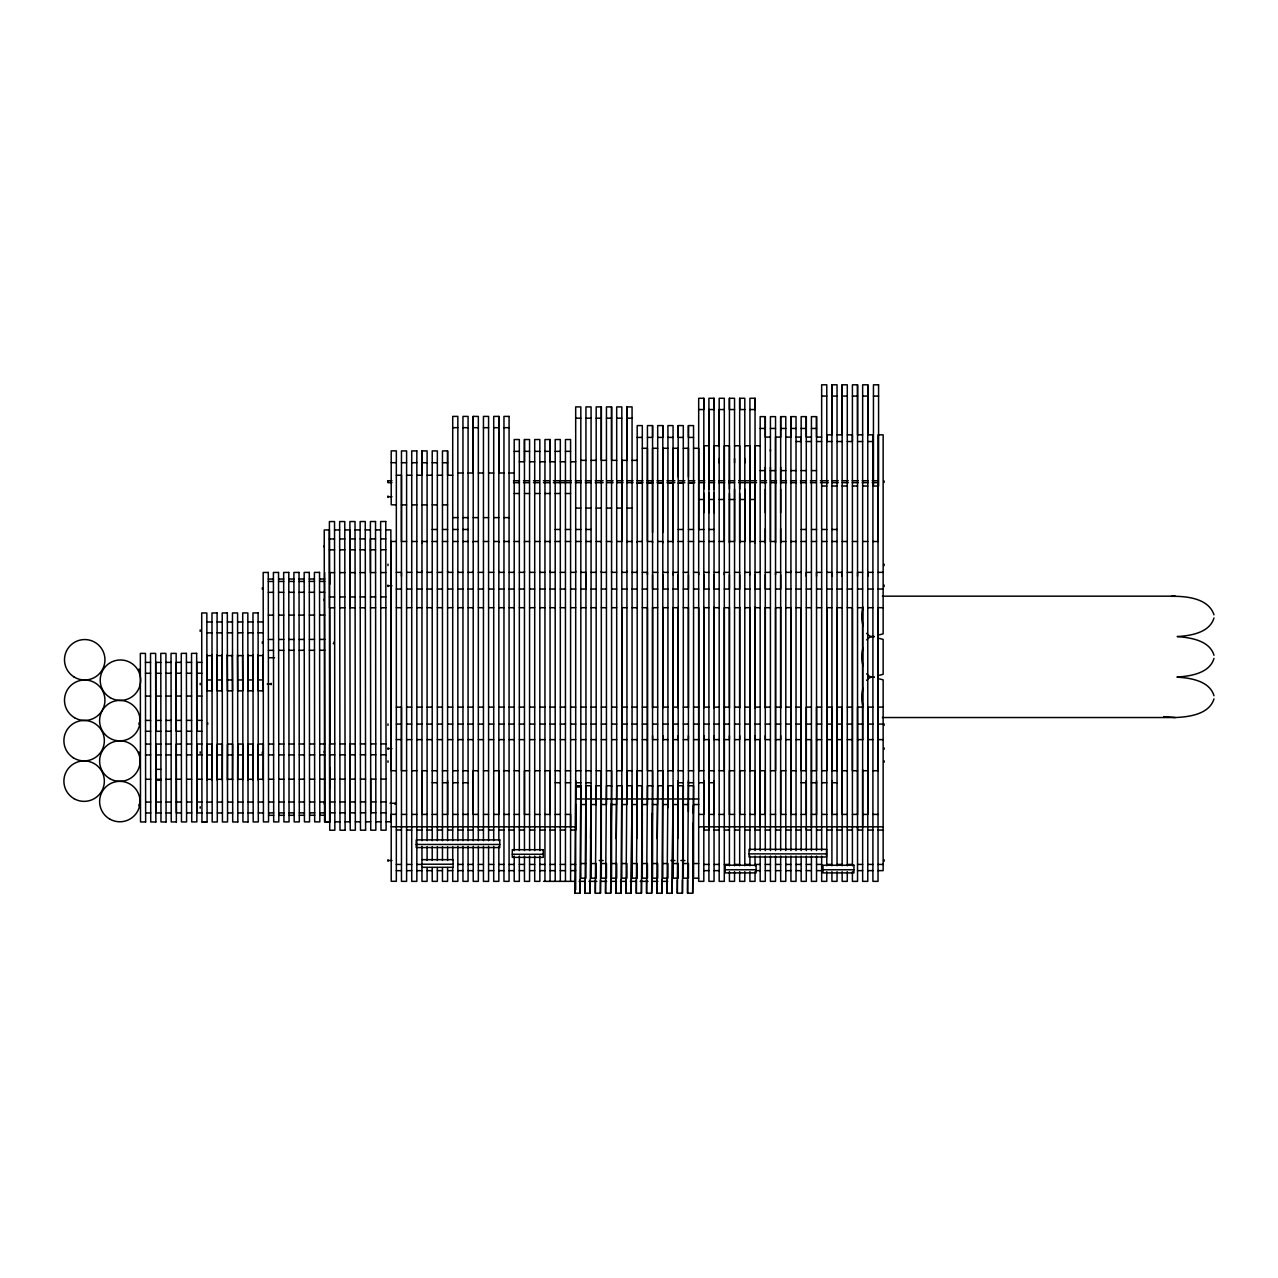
<?xml version="1.0" encoding="UTF-8"?>
<svg xmlns="http://www.w3.org/2000/svg" width="1278" height="1278" viewBox="0 0 1278 1278"><rect width="100%" height="100%" fill="white"/><g stroke="black" fill="none" stroke-linecap="round" stroke-linejoin="round"><path stroke-width="1.5" d="M206.716 654.959L206.94 690.871L212.02 690.855L211.797 654.959M216.972 654.943L217.196 690.855L222.276 690.855L222.052 654.943M227.212 654.943L227.436 690.839L232.532 690.839L232.292 654.927M237.468 654.927L237.692 690.823L242.772 690.823L242.548 654.927M247.708 654.911L247.948 690.823L253.028 690.807L252.788 654.911M257.964 654.911L258.188 690.807L263.268 690.807L263.044 654.895M396.34 707.133L401.468 707.133L401.468 881.357L406.596 881.357L406.596 450.91L401.468 450.91L401.468 770.714L406.596 770.714M401.468 576.314L401.468 572.352L396.34 572.352M421.964 814.23L421.964 770.73L427.092 770.73M427.092 840.7L427.092 450.91L421.964 450.91L421.964 475.256L416.836 475.256M447.588 814.23L447.588 780.618M442.46 840.7L442.46 450.91L447.588 450.91L447.588 572.352L452.716 572.352M447.588 450.91L447.588 475.256L452.716 475.256M473.211 814.23L473.211 770.73L478.339 770.73M478.339 840.7L478.339 416.404L473.211 416.404L473.211 473.004L468.083 473.004M498.835 814.23L498.835 770.73L493.707 770.73M493.707 840.7L493.707 416.404L498.835 416.404L498.835 473.004L503.963 473.004M524.459 814.23L524.459 770.73L529.571 770.73M529.571 850.589L529.571 439.536L524.459 439.536L524.459 461.773L519.331 461.773M550.067 814.23L550.067 770.73L544.955 770.73M544.955 881.357L544.955 439.536L550.067 439.536L550.067 461.773L555.195 461.773M570.579 826.818L570.579 814.405L565.451 814.405M574.828 893.194L575.707 785.746L580.835 785.746L579.956 893.194L574.828 893.194L574.828 879.967M575.691 804.341L575.691 830.045L570.579 830.045M575.691 786.545L575.691 780.618M591.075 863.545L596.187 863.545L596.187 878.178L591.075 878.178L591.075 406.899L585.947 406.899L585.947 878.178L580.819 878.178L580.819 406.899L575.691 406.899L575.691 572.352L570.579 572.352M579.956 893.194L579.956 879.967M585.068 893.194L585.963 785.746L591.075 785.746L590.196 893.194L585.068 893.194L585.084 879.967M590.196 893.194L590.212 879.967M596.187 770.73L601.315 770.73L600.452 893.194L595.324 893.194L595.34 879.967M600.452 893.194L600.452 879.967M601.315 800.555L601.315 804.533L606.443 804.533L606.443 406.899L611.571 406.899L611.571 542.351M591.075 804.533L596.187 804.533L596.187 406.899L601.315 406.899L601.315 460.352L606.443 460.352M605.564 893.194L606.459 785.746L611.571 785.746L610.692 893.194L605.564 893.194L605.58 879.967M610.692 893.194L611.411 803.415M611.571 786.641L611.571 770.73L606.443 770.73M611.571 406.899L611.571 460.352L616.683 460.352M615.82 893.194L616.699 785.746L621.827 785.746L620.948 893.194L615.82 893.194L615.836 879.967M620.948 893.194L620.948 879.967M611.571 804.533L616.683 804.533L616.683 406.899L621.811 406.899L621.811 770.73L616.683 770.73M626.955 785.746L632.067 785.746L631.188 893.194L626.06 893.194L626.076 879.967M632.067 863.545L637.195 863.545L637.195 878.178L632.067 878.178L632.067 406.899L626.939 406.899L626.939 460.352L621.811 460.352L621.811 541.489L616.683 541.489M631.188 893.194L631.859 809.293M636.316 893.194L637.195 785.746L642.323 785.746L641.444 893.194L636.316 893.194L636.332 879.967M637.195 786.641L637.195 770.73L642.307 770.73M641.444 893.194L641.444 879.967M646.572 893.194L647.451 785.746L652.579 785.746L651.684 893.194L646.572 893.194L646.572 879.967M647.435 574.733L647.435 572.352L642.307 572.352M651.684 893.194L652.323 813.223M652.563 786.641L652.563 770.73L647.435 770.73L647.435 607.705L642.307 607.705M652.563 735.681L652.563 739.627L657.691 739.627M652.563 708.044L652.563 607.401M652.563 574.733L652.563 589.046L657.691 589.046M657.691 437.411L662.803 437.411L662.803 425.59L657.691 425.59L657.691 804.533L652.563 804.533L652.563 541.489L647.435 541.489L647.435 448.29L642.307 448.29M652.563 532.479L652.563 425.59L647.435 425.59L647.435 804.533L642.307 804.533M657.691 770.73L662.803 770.73L661.94 893.194L656.812 893.194L656.828 879.967M661.94 893.194L661.956 879.967M662.803 735.681L662.803 739.627L667.931 739.627M662.803 708.044L662.803 607.401M662.803 574.733L662.803 589.046L667.931 589.046M662.803 863.545L667.931 863.545L667.931 878.178L662.803 878.178L662.803 541.489L657.691 541.489M662.803 532.479L662.803 425.59M667.068 893.194L667.947 785.746L673.075 785.746L672.18 893.194L667.068 893.194L667.068 879.967M672.18 893.194L672.755 819.118M673.059 574.733L673.059 572.352L678.187 572.352L678.187 448.29L673.059 448.29L673.059 542.335M677.308 893.194L678.187 785.746L683.315 785.746L682.436 893.194L677.308 893.194L677.324 879.967M678.187 786.641L678.187 780.666M678.187 735.681L678.187 739.627L673.059 739.627M678.187 708.044L678.187 607.401M678.187 574.733L678.187 589.046L673.059 589.046M678.187 477.045L678.187 425.59L683.299 425.59L683.299 878.178L688.427 878.178L688.427 863.545L683.299 863.545M682.436 893.194L682.452 879.967M688.443 785.746L693.571 785.746L692.676 893.194L687.564 893.194L687.564 879.967M688.427 780.666L687.564 893.194M688.427 735.681L688.427 739.627L683.299 739.627M688.427 708.044L688.427 607.401M688.427 574.733L688.427 589.046L683.299 589.046M688.427 811.754L688.427 448.29L683.299 448.29M688.427 477.045L688.427 425.59L693.555 425.59L693.555 878.178L698.683 878.178M692.676 893.194L693.219 823.032M698.683 574.733L698.683 572.352L693.555 572.352M703.811 826.818L703.811 830.045L708.923 830.045L708.923 739.627L703.811 739.627L703.811 735.681M703.811 814.23L703.811 780.618M703.811 708.012L703.811 607.242M703.811 574.733L703.811 589.046L708.923 589.046L708.923 398.273L714.051 398.273L714.051 409.551L708.923 409.551L708.923 489.059M698.683 409.551L703.811 409.551L703.811 398.273L698.683 398.273L698.683 881.357L703.811 881.357L703.811 445.75L708.923 445.75M703.811 512.734L703.811 493.084M703.811 489.059L703.811 398.273M708.923 512.734L708.923 493.084M714.051 814.23L714.051 780.618M714.051 735.681L714.051 739.627L719.179 739.627M714.051 708.012L714.051 607.242M714.051 574.733L714.051 589.046L719.179 589.046M708.923 589.046L708.923 881.357L714.051 881.357L714.051 445.75L719.179 445.75L719.179 398.273L724.306 398.273L724.306 881.357L719.179 881.357L719.179 458.53M714.051 512.734L714.051 493.084M714.051 489.059L714.051 398.273M719.179 462.892L719.179 409.551L724.306 409.551M724.306 574.733L724.306 572.352L729.418 572.352L729.418 493.26M729.418 814.23L729.418 770.73L734.546 770.73M729.418 735.681L729.418 739.627L724.306 739.627M729.418 708.012L729.418 607.242M729.418 574.733L729.418 589.046L724.306 589.046M729.418 489.059L729.418 398.273L734.546 398.273L734.546 462.892M734.546 458.53L734.546 541.489L729.418 541.489M739.674 814.23L739.674 770.73L744.802 770.73M739.674 735.681L739.674 739.627L734.546 739.627M739.674 708.012L739.674 607.242M739.674 574.733L739.674 589.046L734.546 589.046M739.674 865.781L739.674 493.26M739.674 489.059L739.674 398.273L744.802 398.273L744.802 462.892M744.802 458.53L744.802 541.489L739.674 541.489M749.914 574.733L749.914 572.352L744.802 572.352M755.042 826.818L755.042 830.045L760.17 830.045M755.042 814.23L755.042 770.73L749.914 770.73L749.914 607.705L744.802 607.705M755.042 735.681L755.042 739.627L760.17 739.627L760.17 826.818M755.042 708.012L755.042 607.242M755.042 574.733L755.042 589.046L760.17 589.046M755.042 850.589L755.042 398.273L749.914 398.273L749.914 850.589M765.298 814.23L765.298 770.73L760.17 770.73M765.298 735.681L765.298 739.627L770.426 739.627M765.298 708.012L765.298 607.242M765.298 574.733L765.298 589.046L770.426 589.046M765.298 850.589L765.298 528.709M765.298 512.734L765.298 489.218M765.298 483.643L765.298 467.301M760.17 850.589L760.17 416.628L765.298 416.628L765.298 437.092L770.426 437.092M770.426 449.281L770.426 541.489L775.538 541.489M775.538 574.733L775.538 572.352L780.666 572.352L780.666 528.709M775.538 542.91L775.538 437.092L780.666 437.092L780.666 416.628L785.794 416.628L785.794 850.589M780.666 814.23L780.666 770.73L785.794 770.73M780.666 735.681L780.666 739.627L775.538 739.627M780.666 708.012L780.666 607.242M780.666 574.733L780.666 589.046L775.538 589.046M780.666 512.734L780.666 489.218M780.666 483.643L780.666 467.301M790.922 814.23L790.922 571.266M796.034 850.589L796.034 416.628L790.922 416.628L790.922 437.092L785.794 437.092M801.162 607.705L801.162 770.73L806.29 770.73L806.29 416.628L801.162 416.628L801.162 607.705L796.034 607.705M806.29 826.818L806.29 830.045L811.418 830.045M806.29 814.23L806.29 780.618M806.29 576.33L806.29 572.352L811.418 572.352M806.29 416.628L806.29 437.092L811.418 437.092M811.418 826.818L811.418 739.627L806.29 739.627M816.53 814.23L816.53 780.618M811.418 850.589L811.418 416.628L816.53 416.628L816.53 770.73L811.418 770.73M816.53 576.33L816.53 572.352L821.658 572.352M816.53 416.628L816.53 437.092L821.658 437.092M821.658 850.589L821.658 384.806L826.786 384.806L826.786 770.73L821.658 770.73M831.914 814.23L831.914 780.618M831.914 384.806L831.914 770.73L837.042 770.73L837.042 384.806L831.914 384.806L831.914 434.839L826.786 434.839L826.786 441.533L831.914 441.533M831.914 576.33L831.914 572.352L826.786 572.352M842.154 814.23L842.154 384.806L847.282 384.806L847.282 865.781M842.154 576.33L842.154 572.352L837.042 572.352M842.154 384.806L842.154 434.839L837.042 434.839M857.538 814.23L857.538 384.806L852.41 384.806L852.41 770.73L857.538 770.73M857.538 826.818L857.538 830.045L862.65 830.045M857.538 576.33L857.538 572.352L862.65 572.352M857.538 384.806L857.538 434.839L862.65 434.839M862.65 826.818L862.65 384.806L867.778 384.806L867.778 814.23M867.778 576.33L867.778 572.352L872.906 572.352M867.778 384.806L867.778 434.839L872.906 434.839L872.906 881.357L878.034 881.357L878.034 608.2M878.034 482.557L878.034 770.73L872.906 770.73M206.844 779.995L207.004 744.1L212.084 744.1L211.94 779.995M217.1 779.995L217.26 744.084L222.34 744.084L222.18 779.979M227.356 779.979L227.5 744.084L232.58 744.068L232.436 779.979M237.596 779.963L237.756 744.068L242.836 744.068L242.676 779.963M247.852 779.963L247.996 744.052L253.076 744.052L252.932 779.947M258.092 779.947L258.252 744.052L263.332 744.036L263.172 779.947M590.596 838.735L590.899 805.38M595.324 893.194L596.203 785.746L601.331 785.746M616.204 838.751L616.523 805.38M626.06 893.194L626.939 770.73L632.067 770.73M636.716 838.751L637.019 805.38M657.211 838.751L657.515 805.38M656.812 893.194L657.691 785.746L662.819 785.746M677.707 838.751L678.011 805.38M693.315 813.223L693.379 805.38M1213.988 617.977C1209.595 632.834 1190.409 635.789 1177.198 636.556C1190.393 637.626 1209.595 640.342 1213.988 655.279M1213.988 658.442C1209.595 673.298 1190.409 676.238 1177.198 677.005M1213.988 698.89C1209.244 714.386 1189.019 716.958 1175.265 717.533L882.395 717.533M879.488 634.815L883.146 633.824L883.146 434.839L878.034 434.839L878.034 541.489L872.906 541.489M879.488 675.279L883.146 674.289L883.146 639.431L879.488 638.441M874.088 636.38L872.427 636.62A20.224 10.528 -90 0 0 866.676 639.927M874.088 676.829L872.427 677.084A20.224 10.543 90 0 0 866.66 680.375M1171.415 596.315C1186.303 596.075 1208.525 598.168 1213.988 614.814M333.254 643.617L334.101 643.617M334.501 529.939L339.613 529.939M385.732 529.891L390.86 529.875L391.18 821.786L386.052 821.786M375.54 538.901L370.412 538.917L370.46 572.576L375.572 572.576M380.668 538.901L385.796 538.901M329.436 549.828L334.564 549.828M339.676 549.828L344.804 549.812M360.204 572.592L365.332 572.592M380.7 572.576L385.828 572.56M299.084 579.03L304.212 579.014M309.34 579.014L314.452 579.014M319.58 578.998L324.708 578.998M309.34 581.41L314.468 581.41M319.58 581.41L324.708 581.394M268.348 592.337L273.476 592.337M278.604 592.321L283.732 592.321M349.98 596.938L355.108 596.938M360.22 596.922L365.348 596.922M370.476 596.922L375.604 596.906M360.236 607.801L365.364 607.801M370.492 607.785L375.62 607.785M380.732 607.785L385.86 607.769M288.876 615.117L294.004 615.101M299.132 615.101L304.244 615.101M309.372 615.085L314.5 615.085M247.884 621.939L253.012 621.939M258.14 621.923L263.268 621.923M278.652 639.447L283.78 639.447M288.908 639.447L294.02 639.431M299.148 639.431L304.276 639.431M299.164 650.31L304.292 650.31M309.404 650.294L314.532 650.294M319.66 650.294L324.788 650.278M227.436 655.63L232.548 655.63M237.676 655.63L242.804 655.614M247.932 655.614L253.044 655.598M145.468 662.403L150.596 662.403M165.964 662.387L171.092 662.387M181.332 662.371L176.22 662.387L176.284 731.256L181.412 731.256M186.46 662.371L191.588 662.371M201.828 662.355L196.716 662.355L196.78 731.24L201.908 731.24M145.484 673.282L150.612 673.282M186.476 673.25L191.604 673.234M196.716 673.234L201.844 673.234M206.956 679.992L212.036 679.976M217.196 679.976L222.292 679.976M227.452 679.96L232.532 679.96M237.708 679.96L242.788 679.944M247.948 679.944L253.028 679.944M258.204 679.928L263.284 679.928M155.756 696.079L160.884 696.079M165.996 696.063L171.124 696.063M176.252 696.063L181.38 696.047M155.772 720.409L160.9 720.409M166.028 720.393L171.156 720.393M145.532 731.288L150.66 731.288M160.916 731.272L155.788 731.288L155.724 662.403L160.836 662.403M166.044 731.272L171.156 731.272M145.548 744.068L150.676 744.068M160.932 744.068L155.804 744.068L155.884 812.952L160.996 812.936M299.26 744.004L304.388 743.988M309.516 743.988L314.628 743.988M319.756 743.972L324.884 743.972M355.268 743.94L350.14 743.94L350.236 830.205L355.348 830.205L355.028 521.536L349.9 521.536L349.996 607.817L355.108 607.801M360.38 743.924L365.508 743.924M370.636 743.924L375.764 743.908M145.564 754.947L150.692 754.931M155.82 754.947L160.932 754.931M166.06 754.931L171.188 754.931M176.316 754.915L181.428 754.915M207.036 754.979L212.116 754.979M217.292 754.963L222.372 754.963M227.532 754.963L232.612 754.947M237.788 754.947L242.868 754.931M248.028 754.931L253.108 754.931M258.284 754.915L263.364 754.915M309.516 754.867L314.644 754.867M319.772 754.851L324.9 754.851M370.652 754.787L375.764 754.787M380.892 754.787L386.02 754.771M155.788 769.34L160.916 769.34M145.596 779.276L150.724 779.276M155.836 779.276L160.964 779.276M166.092 779.26L171.22 779.26M227.564 779.292L232.692 779.276M237.804 779.276L242.932 779.276M248.06 779.26L253.188 779.26M299.308 779.213L304.42 779.197M309.548 779.197L314.676 779.197M319.804 779.181L324.916 779.181M360.428 779.133L365.556 779.133M375.796 779.117L370.668 779.133L370.716 812.792L375.828 812.792M380.924 779.117L386.052 779.117M155.804 780.155L160.932 780.155M186.62 802.041L191.732 802.025M196.86 802.025L201.988 802.025M207.084 802.105L212.212 802.105M217.34 802.089L222.468 802.089M268.588 802.041L273.7 802.025M278.828 802.025L283.956 802.025M289.084 802.009L294.196 802.009M329.708 801.961L334.836 801.961M339.948 801.961L345.076 801.945M202.004 812.904L196.876 812.904L196.796 744.02L201.924 744.02M207.1 812.984L212.228 812.968M217.356 812.968L222.468 812.968M227.596 812.952L232.724 812.952M237.852 812.952L242.964 812.936M289.084 812.888L294.212 812.888M299.34 812.888L304.468 812.872M309.58 812.872L314.707 812.872M339.964 812.824L345.092 812.824M350.22 812.824L355.332 812.808M360.46 812.808L365.588 812.808M299.34 815.284L304.468 815.284M309.58 815.284L314.707 815.268M319.835 815.268L324.963 815.252M365.556 821.818L370.684 821.802M375.796 821.802L380.924 821.802M821.658 396.084L826.786 396.084M831.914 396.084L837.042 396.084M842.154 396.084L847.282 396.084M852.41 396.084L857.538 396.084M862.65 396.084L867.778 396.084M873.449 396.084L878.577 396.084M734.546 409.551L729.418 409.551L729.418 398.273M744.802 409.551L739.674 409.551L739.674 398.273M749.914 409.551L755.042 409.551L755.042 398.273M575.691 418.178L580.819 418.178M585.947 418.178L591.075 418.178M596.187 418.178L601.315 418.178M606.443 418.178L611.571 418.178M616.683 418.178L621.811 418.178M626.939 418.178L632.067 418.178M452.716 427.683L457.844 427.683M462.955 427.683L468.083 427.683M473.211 427.683L478.339 427.683M483.451 427.683L488.579 427.683M493.707 427.683L498.835 427.683M503.963 427.683L509.075 427.683M760.17 428.449L765.298 428.449M770.426 428.449L775.538 428.449M780.666 428.449L785.794 428.449M790.922 428.449L796.034 428.449M801.162 428.449L806.29 428.449M811.418 428.449L816.53 428.449M847.282 434.839L852.41 434.839L852.41 441.533L847.282 441.533M796.034 437.092L801.162 437.092L801.162 441.533L796.034 441.533M637.195 437.411L642.307 437.411M647.435 437.411L652.563 437.411L652.563 425.59M667.931 437.411L673.059 437.411M683.299 437.411L678.187 437.411L678.187 425.59M693.555 437.411L688.427 437.411L688.427 425.59M806.29 441.533L811.418 441.533M816.53 441.533L821.658 441.533M837.042 441.533L842.154 441.533M857.538 441.533L862.65 441.533M867.778 441.533L872.906 441.533M734.546 445.75L739.674 445.75L739.674 542.862M744.802 445.75L749.914 445.75L749.914 541.489L755.042 541.489M760.17 445.75L755.042 445.75L755.042 542.862M657.691 448.29L652.563 448.29L652.563 542.831M667.931 448.29L662.803 448.29L662.803 542.831M693.555 448.29L698.683 448.29L698.683 529.603L703.811 529.475M514.203 451.358L519.331 451.358M524.459 451.358L529.571 451.358M534.699 451.358L539.827 451.358M544.955 451.358L550.067 451.358M555.195 451.358L560.323 451.358M565.451 451.358L570.579 451.358M580.819 460.352L585.947 460.352M591.075 460.352L596.187 460.352M632.067 460.352L637.195 460.352M529.571 461.773L534.699 461.773M539.827 461.773L544.955 461.773M560.323 461.773L565.451 461.773M570.579 461.773L575.691 461.773M391.212 462.684L396.34 462.684M401.468 462.732L406.596 462.732M411.724 462.732L416.836 462.732M421.964 462.732L427.092 462.732M432.22 462.732L437.348 462.732M442.46 462.732L447.588 462.732M760.17 470.608L765.298 470.608M770.426 470.608L775.538 470.608M780.666 470.608L785.794 470.608M790.922 470.608L796.034 470.608M801.162 470.608L806.29 470.608M811.418 470.608L816.53 470.608M457.844 473.004L462.955 473.004M478.339 473.004L483.451 473.004M488.579 473.004L493.707 473.004M509.075 473.004L514.203 473.004M396.34 475.256L401.468 475.256L401.468 541.473L406.596 541.473M406.596 475.256L411.724 475.256M427.092 475.256L432.22 475.256M437.348 475.256L442.46 475.256M387.985 480.736L391.963 480.736M513.5 480.736L519.491 480.736M523.469 480.736L529.443 480.736M533.437 480.736L539.412 480.736M543.39 480.736L549.38 480.736M553.358 480.736L571.298 480.736M575.276 480.736L581.25 480.736M585.244 480.736L591.219 480.736M595.197 480.736L603.168 480.736M607.162 480.736L613.136 480.736M617.114 480.736L623.089 480.736M627.083 480.736L633.057 480.736M637.051 480.736L643.026 480.736M647.003 480.736L652.978 480.736M656.972 480.736L662.947 480.736M666.94 480.736L674.896 480.736M678.89 480.736L684.864 480.736M688.858 480.736L694.833 480.736M698.81 480.736L704.785 480.736M708.779 480.736L714.753 480.736M718.731 480.736L724.722 480.736M728.7 480.736L734.674 480.736M738.668 480.736L756.592 480.736M760.586 480.736L766.56 480.736M770.538 480.736L776.529 480.736M780.507 480.736L786.481 480.736M790.475 480.736L796.45 480.736M800.427 480.736L806.418 480.736M810.396 480.736L816.37 480.736M820.364 480.736L828.336 480.736M832.313 480.736L838.288 480.736M842.282 480.736L848.257 480.736M852.234 480.736L858.209 480.736M862.203 480.736L868.177 480.736M872.171 480.736L878.146 480.736M387.985 482.653L391.963 482.653M513.5 482.653L519.491 482.653M523.469 482.653L529.443 482.653M533.437 482.653L539.412 482.653M543.39 482.653L549.38 482.653M553.358 482.653L571.298 482.653M575.276 482.653L581.25 482.653M585.244 482.653L591.219 482.653M595.197 482.653L603.168 482.653M607.162 482.653L613.136 482.653M617.114 482.653L623.089 482.653M627.083 482.653L633.057 482.653M637.051 482.653L643.026 482.653M647.003 482.653L652.978 482.653M656.972 482.653L662.947 482.653M666.94 482.653L674.896 482.653M678.89 482.653L684.864 482.653M688.858 482.653L694.833 482.653M698.81 482.653L704.785 482.653M708.779 482.653L714.753 482.653M718.731 482.653L724.722 482.653M728.7 482.653L734.674 482.653M738.668 482.653L756.592 482.653M760.586 482.653L766.56 482.653M770.538 482.653L776.529 482.653M780.507 482.653L786.481 482.653M790.475 482.653L796.45 482.653M800.427 482.653L806.418 482.653M810.396 482.653L816.37 482.653M820.364 482.653L828.336 482.653M832.313 482.653L838.288 482.653M842.282 482.653L848.257 482.653M852.234 482.653L858.209 482.653M862.203 482.653L868.177 482.653M872.171 482.653L878.146 482.653M637.195 483.068L642.307 483.068M647.435 483.068L652.563 483.068M657.691 483.068L662.803 483.068M667.931 483.068L673.059 483.068M678.187 483.068L683.299 483.068M688.427 483.068L693.555 483.068M821.658 486.023L826.786 486.023M831.914 486.023L837.042 486.023M842.154 486.023L847.282 486.023M852.41 486.023L857.538 486.023M862.65 486.023L867.778 486.023M514.203 493.5L519.331 493.5M524.459 493.5L529.571 493.5M534.699 493.5L539.827 493.5M544.955 493.5L550.067 493.5M555.195 493.5L560.323 493.5M565.451 493.5L570.579 493.5M388.001 496.727L391.947 496.727M698.683 499.49L703.811 499.49M708.923 499.49L714.051 499.49M719.179 499.49L724.306 499.49M729.418 499.49L734.546 499.49M739.674 499.49L744.802 499.49M749.914 499.49L755.042 499.49M396.34 504.826L391.212 504.826L391.212 450.862L396.34 450.862L396.34 881.293L391.212 881.293L391.212 814.342L396.34 814.342M401.468 504.89L406.596 504.89M411.724 504.89L416.836 504.89M421.964 504.89L427.092 504.89M432.22 504.89L437.348 504.89M442.46 504.89L447.588 504.89M575.691 508.101L580.819 508.101M585.947 508.101L591.075 508.101M596.187 508.101L601.315 508.101M606.443 508.101L611.571 508.101M616.683 508.101L621.811 508.101M626.939 508.101L632.067 508.101M452.716 517.622L457.844 517.622M462.955 517.622L468.083 517.622M473.211 517.622L478.339 517.622M483.451 517.622L488.579 517.622M493.707 517.622L498.835 517.622M503.963 517.622L509.075 517.622M344.74 529.923L349.868 529.923L350.188 821.834L345.06 821.834M354.996 529.923L360.108 529.907M365.236 529.907L370.364 529.907M375.492 529.891L380.62 529.891M432.22 529.475L437.348 529.475M442.46 529.475L447.588 529.475M452.716 529.475L457.844 529.475M462.955 529.475L468.083 529.475M555.195 529.475L560.323 529.475M565.451 529.475L570.579 529.475M575.691 529.475L580.819 529.475M585.947 529.475L591.075 529.475M678.187 529.475L683.299 529.475M688.427 529.475L693.555 529.475M708.923 529.475L714.051 529.475M801.162 529.475L806.29 529.475M811.418 529.475L816.53 529.475M821.658 529.475L826.786 529.475M831.914 529.475L837.042 529.475M329.42 538.949L334.548 538.949M339.676 538.949L344.788 538.933M349.916 538.933L355.044 538.933M360.172 538.917L365.3 538.917M396.34 541.473L391.228 541.473L391.228 770.714L396.34 770.714M411.724 541.489L416.836 541.489M427.092 541.489L421.964 541.489L421.964 572.352L416.836 572.352M432.22 541.489L437.348 541.489M442.46 541.489L447.588 541.489M452.716 541.489L457.844 541.489M462.955 541.489L468.083 541.489M478.339 541.489L473.211 541.489L473.211 572.352L468.083 572.352M483.451 541.489L488.579 541.489M493.707 541.489L498.835 541.489L498.835 572.352L503.963 572.352M503.963 541.489L509.075 541.489M514.203 541.489L519.331 541.489M529.571 541.489L524.459 541.489L524.459 572.352L519.331 572.352M534.699 541.489L539.827 541.489M544.955 541.489L550.067 541.489L550.067 572.352L555.195 572.352M555.195 541.489L560.323 541.489M565.451 541.489L570.579 541.489M575.691 541.489L580.819 541.489M585.947 541.489L591.075 541.489M596.187 541.489L601.315 541.489L601.315 572.352L606.443 572.352M606.443 541.489L611.571 541.489L611.571 572.352L616.683 572.352M632.067 541.489L626.939 541.489L626.939 572.352L621.811 572.352M642.307 541.489L637.195 541.489L637.195 572.352L632.067 572.352M667.931 541.489L673.059 541.489M678.187 541.489L683.299 541.489M688.427 541.489L693.555 541.489M698.683 541.489L703.811 541.489M708.923 541.489L714.051 541.489M719.179 541.489L724.306 541.489L724.306 445.75L729.418 445.75L729.418 542.862M760.17 541.489L765.298 541.489M780.666 541.489L785.794 541.489M796.034 541.489L790.922 541.489L790.922 572.352L785.794 572.352M801.162 541.489L806.29 541.489M811.418 541.489L816.53 541.489M821.658 541.489L826.786 541.489M831.914 541.489L837.042 541.489M842.154 541.489L847.282 541.489M852.41 541.489L857.538 541.489M862.65 541.489L867.778 541.489M349.932 549.812L355.06 549.812M360.172 549.796L365.3 549.796M370.428 549.796L375.556 549.78M380.684 549.78L385.796 549.764M329.452 572.624L334.58 572.624M339.708 572.624L344.836 572.608M349.948 572.608L355.076 572.608M406.596 572.352L411.724 572.352M427.092 572.352L432.22 572.352M437.348 572.352L442.46 572.352M457.844 572.352L462.955 572.352M478.339 572.352L483.451 572.352M488.579 572.352L493.707 572.352M509.075 572.352L514.203 572.352M529.571 572.352L534.699 572.352M539.827 572.352L544.955 572.352M560.323 572.352L565.451 572.352M580.819 572.352L585.947 572.352L585.947 589.046L580.819 589.046M591.075 572.352L596.187 572.352M652.563 572.352L657.691 572.352M662.803 572.352L667.931 572.352M683.299 572.352L688.427 572.352M703.811 572.352L708.923 572.352M714.051 572.352L719.179 572.352M734.546 572.352L739.674 572.352M755.042 572.352L760.17 572.352M765.298 572.352L770.426 572.352M796.034 572.352L801.162 572.352M847.282 572.352L852.41 572.352M878.034 572.352L883.146 572.352M268.332 579.062L273.46 579.046M278.588 579.046L283.716 579.046M288.828 579.03L293.956 579.03M268.348 581.458L273.46 581.458M278.588 581.458L283.716 581.442M288.844 581.442L293.972 581.442M299.084 581.426L304.212 581.426M387.985 585.787L391.963 585.787M396.34 589.046L401.468 589.046M406.596 589.046L411.724 589.046M416.836 589.046L421.964 589.046M427.092 589.046L432.22 589.046M437.348 589.046L442.46 589.046M447.588 589.046L452.716 589.046M457.844 589.046L462.955 589.046M468.083 589.046L473.211 589.046M478.339 589.046L483.451 589.046M488.579 589.046L493.707 589.046M498.835 589.046L503.963 589.046M509.075 589.046L514.203 589.046M519.331 589.046L524.459 589.046M529.571 589.046L534.699 589.046M539.827 589.046L544.955 589.046M550.067 589.046L555.195 589.046M560.323 589.046L565.451 589.046M570.579 589.046L575.691 589.046M591.075 589.046L596.187 589.046M601.315 589.046L606.443 589.046M611.571 589.046L616.683 589.046M621.811 589.046L626.939 589.046M632.067 589.046L637.195 589.046M642.307 589.046L647.435 589.046M693.555 589.046L698.683 589.046M744.802 589.046L749.914 589.046M785.794 589.046L790.922 589.046M796.034 589.046L801.162 589.046M806.29 589.046L811.418 589.046M816.53 589.046L821.658 589.046M826.786 589.046L831.914 589.046M837.042 589.046L842.154 589.046M847.282 589.046L852.41 589.046M857.538 589.046L862.65 589.046M867.778 589.046L872.906 589.046M878.034 589.046L883.146 589.046M288.86 592.321L293.972 592.305M299.1 592.305L304.228 592.305M309.356 592.289L314.468 592.289M319.596 592.289L324.724 592.273M882.395 596.171L1175.265 596.171M329.484 596.954L334.612 596.954M339.724 596.954L344.852 596.938M380.732 596.906L385.844 596.906M334.612 607.833L329.5 607.833L329.404 521.568L334.532 521.552L334.852 830.221L329.74 830.237L329.644 743.956L334.772 743.956M339.74 607.817L344.868 607.817M396.34 607.705L401.468 607.705M406.596 607.705L411.724 607.705M416.836 607.705L421.964 607.705M427.092 607.705L432.22 607.705M437.348 607.705L442.46 607.705M447.588 607.705L452.716 607.705M457.844 607.705L462.955 607.705M468.083 607.705L473.211 607.705M478.339 607.705L483.451 607.705M488.579 607.705L493.707 607.705M498.835 607.705L503.963 607.705M509.075 607.705L514.203 607.705M519.331 607.705L524.459 607.705M529.571 607.705L534.699 607.705M539.827 607.705L544.955 607.705M550.067 607.705L555.195 607.705M560.323 607.705L565.451 607.705M570.579 607.705L575.691 607.705M580.819 607.705L585.947 607.705M591.075 607.705L596.187 607.705M601.315 607.705L606.443 607.705M611.571 607.705L616.683 607.705M621.811 607.705L626.939 607.705M632.067 607.705L637.195 607.705M652.563 607.705L657.691 607.705M662.803 607.705L667.931 607.705M678.187 607.705L673.059 607.705L673.059 770.73L667.931 770.73M683.299 607.705L688.427 607.705M693.555 607.705L698.683 607.705L698.683 770.73L703.811 770.73M703.811 607.705L708.923 607.705M714.051 607.705L719.179 607.705M729.418 607.705L724.306 607.705L724.306 770.73L719.179 770.73M734.546 607.705L739.674 607.705M755.042 607.705L760.17 607.705M765.298 607.705L770.426 607.705M780.666 607.705L775.538 607.705L775.538 770.73L770.426 770.73M785.794 607.705L790.922 607.705M806.29 607.705L811.418 607.705M816.53 607.705L821.658 607.705M826.786 607.705L831.914 607.705M837.042 607.705L842.154 607.705M847.282 607.705L852.41 607.705M857.538 607.705L862.65 607.705M867.778 607.705L872.906 607.705M878.034 607.705L883.146 607.705M268.38 615.133L273.508 615.133M278.636 615.117L283.748 615.117M319.628 615.085L324.74 615.069M206.86 621.971L211.988 621.971M227.388 621.955L232.516 621.955M237.644 621.955L242.772 621.939M217.148 621.971L222.276 621.971M206.876 632.85L211.988 632.85M217.148 632.85L222.276 632.85M227.404 632.834L232.532 632.834M237.66 632.834L242.772 632.818M247.9 632.818L253.028 632.818M258.156 632.802L263.268 632.802M268.396 639.463L273.524 639.463M309.404 639.415L314.516 639.415M319.644 639.415L324.772 639.399M268.412 650.342L273.54 650.342M278.668 650.326L283.78 650.326M288.908 650.326L294.036 650.31M206.892 655.646L212.02 655.646M217.18 655.646L222.308 655.646M258.172 655.598L263.3 655.598M268.62 657.723L274.53 657.723M155.724 673.282L160.852 673.282M165.98 673.266L171.108 673.266M176.22 673.266L181.348 673.25M267.166 684.049L271.112 684.049M145.5 696.079L150.628 696.079M186.492 696.047L191.62 696.031M196.748 696.031L201.876 696.031M406.596 707.117L411.724 707.117M416.836 707.117L421.964 707.117M427.092 707.117L432.22 707.117M437.348 707.117L442.46 707.117M447.588 707.117L452.716 707.117M457.844 707.117L462.955 707.117M468.083 707.117L473.211 707.117M478.339 707.117L483.451 707.117M488.579 707.117L493.707 707.117M498.835 707.117L503.963 707.117M509.075 707.117L514.203 707.117M519.331 707.117L524.459 707.117M529.571 707.117L534.699 707.117M539.827 707.117L544.955 707.117M550.067 707.117L555.195 707.117M560.323 707.117L565.451 707.117M570.579 707.117L575.691 707.117M580.819 707.117L585.947 707.117M591.075 707.117L596.187 707.117M601.315 707.117L606.443 707.117M611.571 707.117L616.683 707.117M621.811 707.117L626.939 707.117M632.067 707.117L637.195 707.117M642.307 707.117L647.435 707.117M652.563 707.117L657.691 707.117M662.803 707.117L667.931 707.117M673.059 707.117L678.187 707.117M683.299 707.117L688.427 707.117M693.555 707.117L698.683 707.117M703.811 707.117L708.923 707.117M714.051 707.117L719.179 707.117M724.306 707.117L729.418 707.117M734.546 707.117L739.674 707.117M744.802 707.117L749.914 707.117M755.042 707.117L760.17 707.117M765.298 707.117L770.426 707.117M775.538 707.117L780.666 707.117M785.794 707.117L790.922 707.117M796.034 707.117L801.162 707.117M811.418 707.117L806.29 707.117L806.29 850.589M821.658 707.117L816.53 707.117L816.53 850.589M826.786 707.117L831.914 707.117L831.914 865.781M837.042 707.117L842.154 707.117L842.154 865.781M847.282 707.117L852.41 707.117M862.65 707.117L857.538 707.117L857.538 881.357L852.41 881.357L852.41 871.612M872.906 707.117L867.778 707.117L867.778 881.357L862.65 881.357L862.65 769.548M878.034 707.117L883.146 707.117M145.532 720.409L150.66 720.409M176.268 720.393L181.396 720.377M186.524 720.377L191.652 720.377M196.764 720.361L201.892 720.361M396.34 724.099L401.468 724.099M406.596 724.099L411.724 724.099M416.836 724.099L421.964 724.099M427.092 724.099L432.22 724.099M437.348 724.099L442.46 724.099M447.588 724.099L452.716 724.099M457.844 724.099L462.955 724.099M468.083 724.099L473.211 724.099M478.339 724.099L483.451 724.099M488.579 724.099L493.707 724.099M498.835 724.099L503.963 724.099M509.075 724.099L514.203 724.099M519.331 724.099L524.459 724.099M529.571 724.099L534.699 724.099M539.827 724.099L544.955 724.099M550.067 724.099L555.195 724.099M560.323 724.099L565.451 724.099M570.579 724.099L575.691 724.099M580.819 724.099L585.947 724.099M591.075 724.099L596.187 724.099M601.315 724.099L606.443 724.099M611.571 724.099L616.683 724.099M621.811 724.099L626.939 724.099M632.067 724.099L637.195 724.099M642.307 724.099L647.435 724.099M652.563 724.099L657.691 724.099M662.803 724.099L667.931 724.099M673.059 724.099L678.187 724.099M683.299 724.099L688.427 724.099M693.555 724.099L698.683 724.099M703.811 724.099L708.923 724.099M714.051 724.099L719.179 724.099M724.306 724.099L729.418 724.099M734.546 724.099L739.674 724.099M744.802 724.099L749.914 724.099M755.042 724.099L760.17 724.099M765.298 724.099L770.426 724.099M775.538 724.099L780.666 724.099M785.794 724.099L790.922 724.099M796.034 724.099L801.162 724.099M806.29 724.099L811.418 724.099M816.53 724.099L821.658 724.099M826.786 724.099L831.914 724.099M837.042 724.099L842.154 724.099M847.282 724.099L852.41 724.099M857.538 724.099L862.65 724.099M867.778 724.099L872.906 724.099M878.034 724.099L883.146 724.099M186.54 731.256L191.652 731.24M396.34 739.579L401.468 739.579M406.596 739.627L411.724 739.627M416.836 739.627L421.964 739.627M427.092 739.627L432.22 739.627M437.348 739.627L442.46 739.627M447.588 739.627L452.716 739.627M457.844 739.627L462.955 739.627M468.083 739.627L473.211 739.627M478.339 739.627L483.451 739.627M488.579 739.627L493.707 739.627M498.835 739.627L503.963 739.627M509.075 739.627L514.203 739.627M519.331 739.627L524.459 739.627M529.571 739.627L534.699 739.627M539.827 739.627L544.955 739.627M550.067 739.627L555.195 739.627M560.323 739.627L565.451 739.627M570.579 739.627L575.691 739.627M580.819 739.627L585.947 739.627M591.075 739.627L596.187 739.627M601.315 739.627L606.443 739.627M611.571 739.627L616.683 739.627M621.811 739.627L626.939 739.627M632.067 739.627L637.195 739.627M642.307 739.627L647.435 739.627M693.555 739.627L698.683 739.627M744.802 739.627L749.914 739.627M785.794 739.627L790.922 739.627M796.034 739.627L801.162 739.627M816.53 739.627L821.658 739.627M826.786 739.627L831.914 739.627M837.042 739.627L842.154 739.627M847.282 739.627L852.41 739.627M857.538 739.627L862.65 739.627M867.778 739.627L872.906 739.627M878.034 739.627L883.146 739.627M166.044 744.052L171.172 744.052M181.428 744.036L176.3 744.052L176.38 812.92L181.508 812.92M186.54 744.036L191.668 744.036M268.508 744.036L273.636 744.036M278.764 744.02L283.892 744.02M289.02 744.02L294.132 744.004M339.884 743.956L345.012 743.94M380.876 743.908L386.004 743.908M387.985 748.604L391.963 748.604M186.556 754.915L191.684 754.899M196.812 754.899L201.94 754.899M268.524 754.915L273.652 754.899M278.78 754.899L283.892 754.899M289.02 754.883L294.148 754.883M299.276 754.883L304.404 754.867M329.644 754.835L334.772 754.835M339.9 754.835L345.028 754.819M350.156 754.819L355.268 754.819M360.396 754.803L365.524 754.803M411.724 770.73L416.836 770.73M432.22 770.73L437.348 770.73M442.46 770.73L447.588 770.73M452.716 770.73L457.844 770.73M462.955 770.73L468.083 770.73M483.451 770.73L488.579 770.73M503.963 770.73L509.075 770.73M514.203 770.73L519.331 770.73M534.699 770.73L539.827 770.73M555.195 770.73L560.323 770.73M565.451 770.73L570.579 770.73M575.691 770.73L580.819 770.73M585.947 770.73L591.075 770.73M678.187 770.73L683.299 770.73M688.427 770.73L693.555 770.73M708.923 770.73L714.051 770.73M790.922 770.73L796.034 770.73M842.154 770.73L847.282 770.73M862.65 770.73L867.778 770.73M176.348 779.245L181.46 779.245M186.588 779.245L191.716 779.229M196.844 779.229L201.956 779.229M207.068 779.308L212.196 779.308M217.308 779.292L222.436 779.292M258.3 779.26L263.428 779.245M268.556 779.245L273.684 779.245M278.812 779.229L283.924 779.229M289.052 779.213L294.18 779.213M329.676 779.165L334.804 779.165M339.932 779.165L345.06 779.149M350.172 779.149L355.3 779.149M432.22 782.727L437.348 782.727M442.46 782.727L447.588 782.727M452.716 782.727L457.844 782.727M462.955 782.727L468.083 782.727M555.195 782.727L560.323 782.727M565.451 782.727L570.579 782.727M575.691 782.727L580.819 782.727M585.947 782.727L591.075 782.727M678.187 782.727L683.299 782.727M688.427 782.727L693.555 782.727M698.683 782.727L703.811 782.727M708.923 782.727L714.051 782.727M801.162 782.727L806.29 782.727M811.418 782.727L816.53 782.727M821.658 782.727L826.786 782.727M831.914 782.727L837.042 782.727M580.819 786.976L575.691 786.976L575.691 798.974L698.683 798.974M145.612 802.073L150.74 802.073M155.868 802.073L160.996 802.073M166.124 802.057L171.236 802.057M176.364 802.041L181.492 802.041M227.58 802.089L232.708 802.073M237.836 802.073L242.964 802.073M248.076 802.057L253.204 802.057M258.332 802.057L263.46 802.041M299.324 802.009L304.452 801.993M309.58 801.993L314.692 801.993M319.819 801.977L324.947 801.977M350.204 801.945L355.332 801.945M360.444 801.929L365.572 801.929M370.7 801.929L375.828 801.913M380.956 801.913L386.068 801.897M390.062 803.239L396.036 803.239M580.819 804.533L585.947 804.533M621.811 804.533L626.939 804.533L626.939 571.298M632.067 804.533L637.195 804.533L637.195 571.298M662.803 804.533L667.931 804.533M673.059 804.533L678.187 804.533M683.299 804.533L688.427 804.533M693.555 804.533L698.683 804.533M145.628 812.952L150.756 812.936M166.124 812.936L171.252 812.936M186.62 812.92L191.748 812.904M248.092 812.936L253.22 812.936M258.348 812.92L263.476 812.92M268.588 812.92L273.716 812.904M278.844 812.904L283.972 812.904M319.835 812.856L324.963 812.856M329.724 812.84L334.836 812.84M380.956 812.792L386.084 812.776M401.468 814.405L406.596 814.405M411.724 814.405L416.836 814.405M421.964 814.405L427.092 814.405M432.22 814.405L437.348 814.405M442.46 814.405L447.588 814.405M452.716 814.405L457.844 814.405M462.955 814.405L468.083 814.405M473.211 814.405L478.339 814.405M483.451 814.405L488.579 814.405M493.707 814.405L498.835 814.405M503.963 814.405L509.075 814.405M514.203 814.405L519.331 814.405M524.459 814.405L529.571 814.405M534.699 814.405L539.827 814.405M544.955 814.405L550.067 814.405M555.195 814.405L560.323 814.405M698.683 814.405L703.811 814.405M708.923 814.405L714.051 814.405M719.179 814.405L724.306 814.405M729.418 814.405L734.546 814.405M739.674 814.405L744.802 814.405M749.914 814.405L755.042 814.405M760.17 814.405L765.298 814.405M770.426 814.405L775.538 814.405M780.666 814.405L785.794 814.405M790.922 814.405L796.034 814.405M801.162 814.405L806.29 814.405M811.418 814.405L816.53 814.405M821.658 814.405L826.786 814.405M831.914 814.405L837.042 814.405M842.154 814.405L847.282 814.405M852.41 814.405L857.538 814.405M862.65 814.405L867.778 814.405M872.906 814.405L878.034 814.405M268.588 815.316L273.716 815.316M278.844 815.316L283.972 815.3M289.084 815.3L294.212 815.3M201.956 821.914L207.084 821.898L206.844 612.977L201.716 612.977L201.94 821.994L207.068 821.994M334.804 821.85L339.932 821.834M355.3 821.818L360.428 821.818M391.212 826.77L401.468 826.77M401.468 826.818L575.691 826.818M698.683 826.818L883.146 826.818M396.34 829.981L401.468 829.981M406.596 830.045L411.724 830.045M416.836 830.045L421.964 830.045M427.092 830.045L432.22 830.045M437.348 830.045L442.46 830.045M447.588 830.045L452.716 830.045M457.844 830.045L462.955 830.045M468.083 830.045L473.211 830.045M478.339 830.045L483.451 830.045M488.579 830.045L493.707 830.045M498.835 830.045L503.963 830.045M509.075 830.045L514.203 830.045M519.331 830.045L524.459 830.045M529.571 830.045L534.699 830.045M539.827 830.045L544.955 830.045M550.067 830.045L555.195 830.045M560.323 830.045L565.451 830.045M714.051 830.045L719.179 830.045M724.306 830.045L729.418 830.045M734.546 830.045L739.674 830.045M744.802 830.045L749.914 830.045M765.298 830.045L770.426 830.045M775.538 830.045L780.666 830.045M785.794 830.045L790.922 830.045M796.034 830.045L801.162 830.045M816.53 830.045L821.658 830.045M826.786 830.045L831.914 830.045M837.042 830.045L842.154 830.045M847.282 830.045L852.41 830.045M867.778 830.045L872.906 830.045M878.034 830.045L883.146 830.045M416.213 844.454L499.778 844.454M749.068 853.88L826.515 853.88M512.302 854.263L543.246 854.263M422.171 859.663L453.115 859.663L453.115 867.315L422.171 867.315M387.985 860.509L391.963 860.509M599.19 860.509L603.168 860.509M670.918 860.509L674.896 860.509M680.886 860.509L684.864 860.509M580.819 863.545L585.947 863.545M601.315 863.545L606.443 863.545L606.443 878.178L601.315 878.178L601.315 571.298M611.571 863.545L616.683 863.545L616.683 878.178L611.571 878.178L611.571 571.298M621.811 863.545L626.939 863.545L626.939 878.178L621.811 878.178L621.811 608.2M642.307 863.545L647.435 863.545L647.435 878.178L642.307 878.178L642.307 425.59L637.195 425.59L637.195 542.351M652.563 863.545L657.691 863.545L657.691 878.178L652.563 878.178L652.563 803.782M673.059 863.545L678.187 863.545L678.187 878.178L673.059 878.178L673.059 425.59L667.931 425.59L667.931 807.76M693.555 863.545L698.683 863.545M422.171 864.216L453.115 864.216M396.34 864.439L401.468 864.439M406.596 864.423L411.724 864.423M416.836 864.423L421.964 864.423M457.844 864.423L462.955 864.423M468.083 864.423L473.211 864.423M478.339 864.423L483.451 864.423M488.579 864.423L493.707 864.423M498.835 864.423L503.963 864.423M509.075 864.423L514.203 864.423M519.331 864.423L524.459 864.423M529.571 864.423L534.699 864.423M539.827 864.423L544.955 864.423M550.067 864.423L555.195 864.423M560.323 864.423L565.451 864.423M570.579 864.423L575.691 864.423M703.811 864.423L708.923 864.423M714.051 864.423L719.179 864.423M724.306 864.423L729.418 864.423M734.546 864.423L739.674 864.423M744.802 864.423L749.914 864.423M755.042 864.423L760.17 864.423M765.298 864.423L770.426 864.423M775.538 864.423L780.666 864.423M785.794 864.423L790.922 864.423M796.034 864.423L801.162 864.423M806.29 864.423L811.418 864.423M816.53 864.423L821.658 864.423M826.786 864.423L831.914 864.423M837.042 864.423L842.154 864.423M847.282 864.423L852.41 864.423M857.538 864.423L862.65 864.423M867.778 864.423L872.906 864.423M878.034 864.423L883.146 864.423M725.121 869.775L756.065 869.775M823 869.775L853.928 869.775M396.34 870.653L401.468 870.653M406.596 870.637L411.724 870.637M416.836 870.637L421.964 870.637M427.092 870.637L432.22 870.637M437.348 870.637L442.46 870.637M447.588 870.637L452.716 870.637M457.844 870.637L462.955 870.637M468.083 870.637L473.211 870.637M478.339 870.637L483.451 870.637M488.579 870.637L493.707 870.637M498.835 870.637L503.963 870.637M509.075 870.637L514.203 870.637M519.331 870.637L524.459 870.637M529.571 870.637L534.699 870.637M539.827 870.637L544.955 870.637M550.067 870.637L555.195 870.637M560.323 870.637L565.451 870.637M570.579 870.637L575.691 870.637M703.811 870.637L708.923 870.637M714.051 870.637L719.179 870.637M756.752 870.637L760.17 870.637M765.298 870.637L770.426 870.637M775.538 870.637L780.666 870.637M785.794 870.637L790.922 870.637M796.034 870.637L801.162 870.637M806.29 870.637L811.418 870.637M816.53 870.637L821.658 870.637M857.538 870.637L862.65 870.637M867.778 870.637L872.906 870.637M878.034 870.637L883.146 870.637L883.146 679.88L879.488 678.89M543.597 881.357L575.132 881.357M579.078 881.357L584.989 881.357M588.934 881.357L596.81 881.357M600.756 881.357L606.667 881.357M610.612 881.357L616.523 881.357M620.469 881.357L626.38 881.357M630.326 881.357L636.236 881.357M640.182 881.357L648.058 881.357M652.004 881.357L657.914 881.357M661.86 881.357L667.771 881.357M1177.198 677.164C1190.409 677.915 1209.595 680.87 1213.988 695.727M1175.265 717.533L1163.747 716.623M874.088 636.875L872.427 636.62A20.224 10.543 -90 0 1 866.66 633.329M874.088 677.324L872.427 677.084A20.224 10.528 -90 0 1 866.66 673.794M329.788 572.384L329.788 584.365M329.82 608.312L329.964 744.02M329.996 767.966L330.012 787.935M330.043 811.881L330.043 821.866L324.931 821.866L324.66 572.384M884.12 480.959L884.12 482.397M884.12 564.125L884.12 565.563M884.12 585.052L884.12 586.538M884.12 723.907L884.12 725.393M884.12 747.854L884.12 749.307M884.12 760.809L884.12 762.295M884.12 859.759L884.12 861.244M862.65 608.2L862.65 739.914M852.41 608.2L852.41 865.781M847.282 871.612L847.282 881.357L842.154 881.357L842.154 871.612M837.042 608.2L837.042 865.781M837.042 871.612L837.042 881.357L831.914 881.357L831.914 871.612M826.786 608.2L826.786 865.781M826.786 871.612L826.786 881.357L821.658 881.357L821.658 856.036M816.53 856.036L816.53 881.357L811.418 881.357L811.418 856.036M806.29 856.036L806.29 881.357L801.162 881.357L801.162 856.036M801.162 608.2L801.162 850.589M796.034 856.036L796.034 881.357L790.922 881.357L790.922 856.036M790.922 416.628L790.922 542.319M790.922 608.2L790.922 850.589M785.794 856.036L785.794 881.357L780.666 881.357L780.666 856.036M780.666 416.628L780.666 542.91M780.666 572.352L780.666 850.589M775.538 850.589L775.538 416.628L770.426 416.628L770.426 451.39M775.538 856.036L775.538 881.357L770.426 881.357L770.426 856.036M770.426 467.301L770.426 850.589M765.298 416.628L765.298 542.91M765.298 856.036L765.298 881.357L760.17 881.357L760.17 856.036M755.042 856.036L755.042 865.781M755.042 871.612L755.042 881.357L749.914 881.357L749.914 871.612M749.914 856.036L749.914 865.781M744.802 489.059L744.802 865.781M744.802 871.612L744.802 881.357L739.674 881.357L739.674 871.612M734.546 489.059L734.546 865.781M734.546 871.612L734.546 881.357L729.418 881.357L729.418 871.612M729.418 572.352L729.418 865.781M678.187 572.352L678.187 809.757M626.939 406.899L626.939 542.351M601.315 406.899L601.315 542.351M575.691 571.218L575.691 889.728M570.579 881.357L570.579 439.536L565.451 439.536L565.451 881.357M560.323 881.357L560.323 439.536L555.195 439.536L555.195 881.357M550.067 439.536L550.067 542.16M550.067 571.218L550.067 881.357M539.827 850.589L539.827 439.536L534.699 439.536L534.699 850.589M539.827 856.036L539.827 881.357L534.699 881.357L534.699 856.036M529.571 856.036L529.571 881.357L524.459 881.357L524.459 856.036M524.459 439.536L524.459 542.16M524.459 571.218L524.459 850.589M519.331 850.589L519.331 439.536L514.203 439.536L514.203 850.589M519.331 856.036L519.331 881.357L514.203 881.357L514.203 856.036M498.835 416.404L498.835 542.223M498.835 571.266L498.835 840.7M498.835 846.292L498.835 881.357L493.707 881.357L493.707 846.292M488.579 840.7L488.579 416.404L483.451 416.404L483.451 840.7M488.579 846.292L488.579 881.357L483.451 881.357L483.451 846.292M478.339 846.292L478.339 881.357L473.211 881.357L473.211 846.292M473.211 416.404L473.211 542.223M473.211 571.266L473.211 840.7M468.083 840.7L468.083 416.404L462.955 416.404L462.955 840.7M468.083 846.292L468.083 881.357L462.955 881.357L462.955 846.292M457.844 840.7L457.844 416.404L452.716 416.404L452.716 840.7M457.844 846.292L457.844 881.357L452.716 881.357L452.716 867.538M452.716 846.611L452.716 860.477M447.588 571.202L447.588 840.7M447.588 846.611L447.588 860.477M447.588 867.538L447.588 881.357L442.46 881.357L442.46 867.538M442.46 846.611L442.46 860.477M437.348 840.7L437.348 450.91L432.22 450.91L432.22 840.7M437.348 846.611L437.348 860.477M437.348 867.538L437.348 881.357L432.22 881.357L432.22 867.538M432.22 846.611L432.22 860.477M427.092 846.611L427.092 860.477M427.092 867.538L427.092 881.357L421.964 881.357L421.964 846.292M421.964 450.91L421.964 543.438M421.964 571.202L421.964 840.7M396.036 802.504L396.036 803.99M387.985 480.959L387.985 482.397M388.001 495.992L388.001 497.477M387.985 564.125L387.985 565.563M387.985 585.052L387.985 586.538M387.985 723.907L387.985 725.393M387.985 747.854L387.985 749.307M387.985 760.809L387.985 762.295M387.985 859.759L387.985 861.244M334.101 641.939L334.101 643.425M324.261 545.61L324.261 547.096M324.261 599.126L324.261 600.612M324.261 751.129L324.261 752.614M324.261 802.504L324.261 803.99M271.112 683.299L271.112 684.784M262.325 587.784L262.325 589.27M262.325 641.939L262.325 643.425M262.325 752.199L262.325 753.669M207.723 722.853L207.723 724.338M200.183 629.926L200.183 631.412M200.183 683.299L200.183 684.784M200.183 751.831L200.183 753.317M200.183 806.737L200.183 808.207M138.998 669.017L138.998 670.503M138.998 722.853L138.998 724.338M138.998 752.007L138.998 753.461M138.998 804.357L138.998 805.811M863.065 625.693A20.224 10.543 -90 0 1 863.081 607.114M863.081 666.142A20.224 10.528 -90 0 1 863.081 647.563M863.081 706.606A20.224 10.543 90 0 1 863.065 688.011M139.893 723.38A20.224 20.224 0 0 1 107.687 736.815A20.224 20.224 0 0 1 111.633 702.149A20.224 20.224 0 0 1 139.989 722.453M396.036 804.166L395.19 804.166L396.036 804.166M375.524 521.52L370.396 521.52L370.732 830.189L375.844 830.189L375.524 521.52M385.764 521.504L380.636 521.504L380.972 830.173L386.1 830.173L385.764 521.504M329.373 529.939L324.245 529.955L324.564 821.85L329.676 821.85L329.373 529.939M268.284 572.448L263.172 572.464L263.428 821.93L268.556 821.93L268.284 572.448M319.532 572.4L314.404 572.4L314.676 821.882L319.804 821.866L319.532 572.4M258.092 612.913L252.964 612.929L253.188 821.946L258.316 821.93L258.092 612.913M186.412 653.362L181.284 653.362L181.46 821.93L186.588 821.93L186.412 653.362M196.652 653.346L191.54 653.362L191.716 821.914L196.844 821.914L196.652 653.346M145.644 821.946L140.516 821.962L140.34 653.393L145.452 653.393L145.644 821.946M155.852 821.962L150.724 821.962L150.532 653.393L155.66 653.393L155.852 821.962M166.092 821.946L160.964 821.946L160.788 653.393L165.916 653.377L166.092 821.946M176.348 821.93L171.22 821.946L171.044 653.377L176.156 653.377L176.348 821.93M237.82 821.962L232.692 821.962L232.468 612.945L237.58 612.945L237.82 821.962M248.06 821.946L242.932 821.946L242.708 612.929L247.836 612.929L248.06 821.946M345.108 830.221L339.98 830.221L339.644 521.552L344.772 521.552L345.108 830.221M365.604 830.189L360.476 830.205L360.14 521.536L365.268 521.52L365.604 830.189M878.577 384.806L873.449 384.806L873.449 486.023L878.577 486.023L878.577 384.806M509.075 416.404L503.963 416.404L503.963 881.357L509.075 881.357L509.075 416.404M416.836 450.91L411.724 450.91L411.724 881.357L416.836 881.357L416.836 450.91M278.54 572.448L273.412 572.448L273.684 821.914L278.812 821.914L278.54 572.448M288.78 572.432L283.668 572.432L283.924 821.914L289.052 821.898L288.78 572.432M299.036 572.416L293.908 572.432L294.18 821.898L299.308 821.898L299.036 572.416M309.292 572.416L304.164 572.416L304.436 821.882L309.548 821.882L309.292 572.416M217.084 612.961L211.972 612.961L212.196 821.978L217.308 821.978L217.084 612.961M227.34 612.945L222.212 612.961L222.436 821.978L227.564 821.962L227.34 612.945M499.778 839.902L416.213 839.902L416.213 847.554L499.778 847.554L499.778 839.902M826.515 849.327L749.068 849.327L749.068 856.995L826.515 856.995L826.515 849.327M543.246 849.694L512.302 849.694L512.302 857.362L543.246 857.362L543.246 849.694M756.065 865.222L725.121 865.222L725.121 872.89L756.065 872.89L756.065 865.222M853.928 865.222L823 865.222L823 872.89L853.928 872.89L853.928 865.222M110.323 697.708A20.224 20.224 0 0 0 140.66 680.2A20.224 20.224 0 0 0 110.323 662.675A20.224 20.224 0 0 0 110.323 697.708M109.732 778.606A20.224 20.224 0 0 0 140.085 761.097A20.224 20.224 0 0 0 109.732 743.572A20.224 20.224 0 0 0 109.732 778.606M109.732 819.07A20.224 20.224 0 0 0 140.069 801.546A20.224 20.224 0 0 0 109.732 784.037A20.224 20.224 0 0 0 109.732 819.07M73.836 676.829A20.224 20.224 0 0 0 104.924 660.678A20.224 20.224 0 0 0 75.402 641.828A20.224 20.224 0 0 0 73.836 676.829M74.603 717.741A20.224 20.224 0 0 0 104.94 700.232A20.224 20.224 0 0 0 74.603 682.708A20.224 20.224 0 0 0 74.603 717.741M73.245 757.726A20.224 20.224 0 0 0 104.333 741.575A20.224 20.224 0 0 0 74.811 722.725A20.224 20.224 0 0 0 73.245 757.726M74.012 798.654A20.224 20.224 0 0 0 104.349 781.13A20.224 20.224 0 0 0 74.012 763.621A20.224 20.224 0 0 0 74.012 798.654"/></g></svg>
